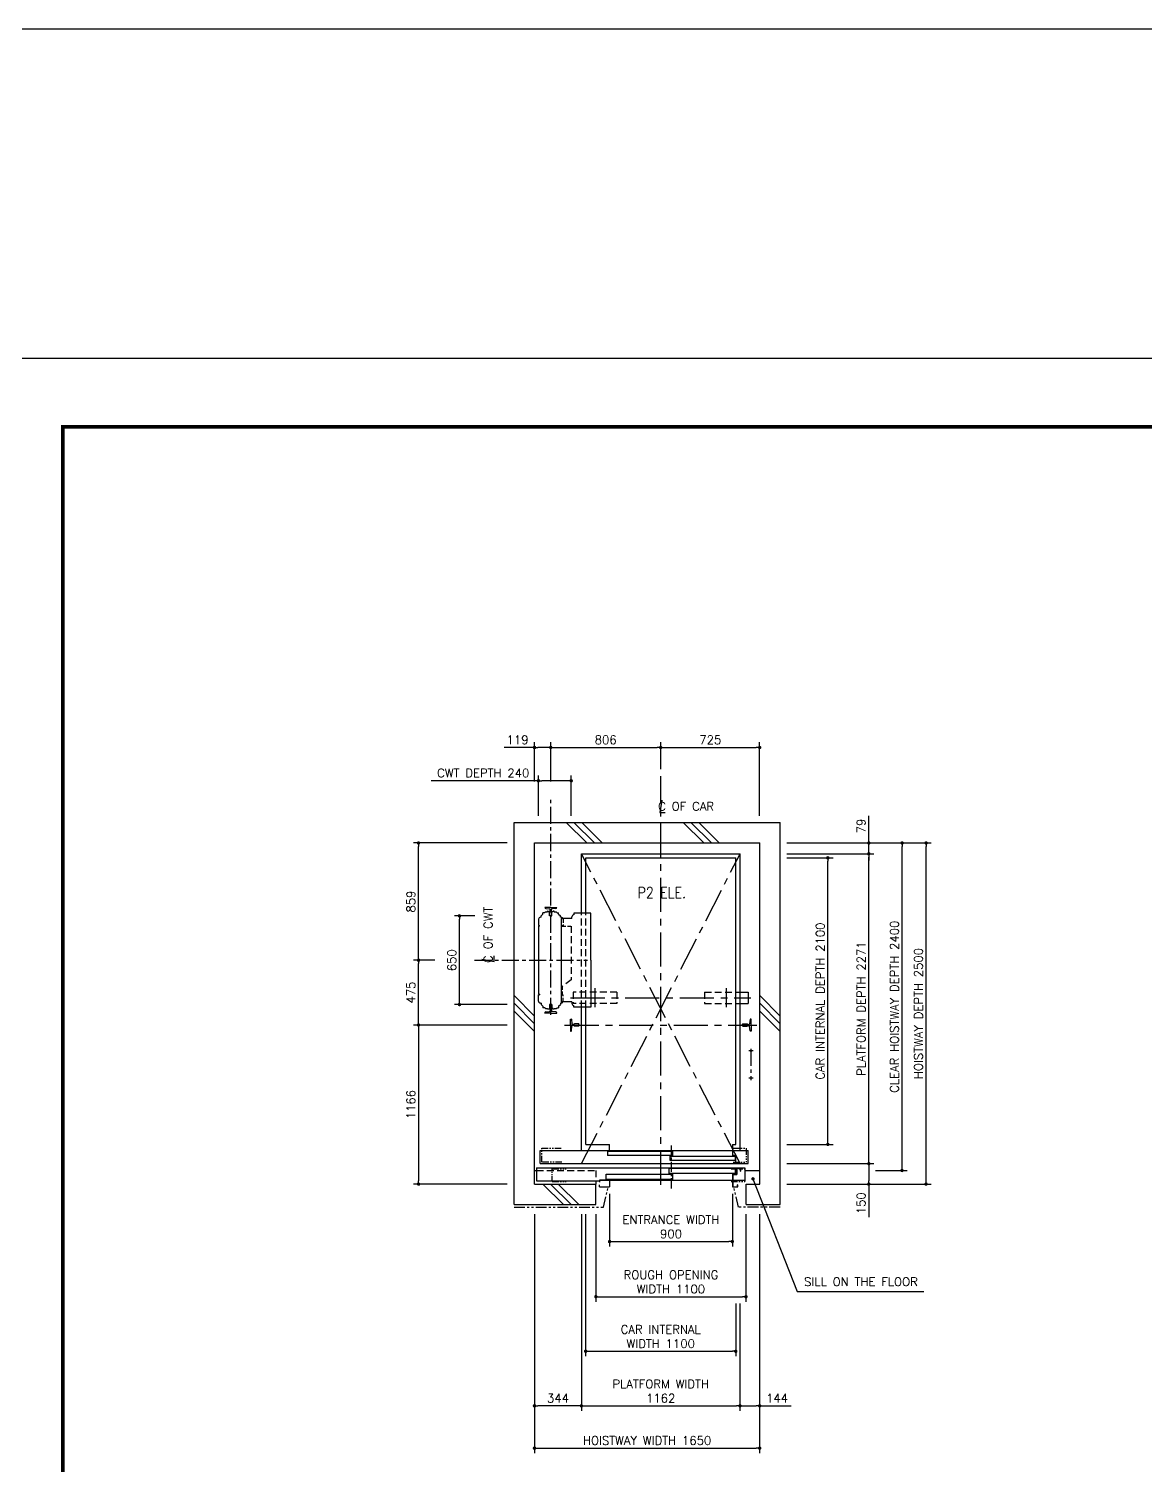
# Model space of a CAD drawing. Header units: millimetres. Extents: x -106996 to 276536, y -21995 to 37993.
# Drawn here: x -41750 to -33566, y 6890 to 17417 of the extents above; entities that cross this region are included whole.
import ezdxf

# ---------------------------------------------------------------- set-up
doc = ezdxf.new("R2010")
doc.units = ezdxf.units.MM
doc.header["$LTSCALE"] = 100
for name, pattern in [('CENTERX2', [4, 2.5, -0.5, 0.5, -0.5]), ('DASHED', [0.75, 0.5, -0.25]), ('PHANTOM2', [31.75, 15.875, -3.175, 3.175, -3.175, 3.175, -3.175])]:
    doc.linetypes.add(name, pattern=pattern)
doc.layers.get('0').update_dxf_attribs({"color": 3})
for name, color, linetype in [('BUILDING', 3, 'Continuous'), ('CAR', 6, 'Continuous'), ('CENTER-LINE', 7, 'CENTERX2'), ('CWT', 1, 'Continuous'), ('DIM', 2, 'Continuous'), ('DOOR', 7, 'Continuous'), ('FRAME', 5, 'Continuous'), ('OTHERS', 4, 'Continuous'), ('TEXT', 7, 'Continuous'), ('W-DASHED-LINE', 111, 'PHANTOM2')]:
    doc.layers.add(name, color=color, linetype=linetype)
doc.styles.add('F1', font='romant.shx', dxfattribs={"width": 0.85})
doc.styles.get("Standard").update_dxf_attribs({"font": 'romans.shx', "bigfont": 'bigfont.shx'})
doc.dimstyles.new('1-50IN', dxfattribs={"dimscale": 25, "dimtxt": 2.5, "dimasz": 1, "dimexe": 1.5, "dimexo": 2, "dimgap": 1, "dimtad": 3, "dimdsep": 46, "dimtxsty": 'Standard', "dimblk1": 'DOT', "dimblk2": 'DOT', "dimsah": 1, "dimcen": 0.09, "dimclrd": 256, "dimclre": 256, "dimclrt": 256, "dimadec": 0, "dimazin": 0, "dimtfac": 1, "dimtmove": 0, "dimatfit": 3, "dimldrblk": 'DOT', "dimfxl": 0, "dimtolj": 1, "dimtzin": 0, "dimarcsym": 0})

# ---------------------------------------------------------------- blocks, each defined once
blk = doc.blocks.new('DOOR_2S_JJ900W')
at = {"layer": 'CAR'}
for p, q in [((-900, -45), (-900, 0)), ((0, 0), (0, -45))]:
    blk.add_line(p, q, dxfattribs=at)
at = {"layer": 'CENTER-LINE', "ltscale": 0.3}
blk.add_line((-450, -7), (-450, -324), dxfattribs=at)
at = {"layer": 'DOOR'}
for p, q in [((-1410, -45), (115, -45)), ((-1410, -141), (-1410, -45)), ((-915, -49), (-440, -49)), ((-915, -49), (-915, -81)), ((-915, -49), (-915, -81)), ((-440, -81), (-915, -81)), ((-455, -85), (20, -85)), ((-455, -117), (-455, -85)), ((-440, -49), (-440, -81)), ((0, -45), (0, -81)), ((25, -81), (0, -81)), ((20, -85), (20, -117)), ((25, -141), (25, -81)), ((115, -141), (115, -45)), ((-1435, -171), (-1435, -267)), ((-1435, -171), (90, -171)), ((-1410, -141), (115, -141)), ((-465, -174), (-465, -214)), ((-465, -174), (20, -174)), ((20, -117), (-455, -117)), ((20, -174), (20, -214)), ((90, -171), (90, -262)), ((-1435, -267), (-975, -267)), ((-925, -218), (-440, -218)), ((-925, -258), (-925, -218)), ((-440, -258), (-925, -258)), ((-900, -262), (60, -262)), ((-900, -262), (90, -262)), ((20, -214), (-465, -214)), ((-440, -218), (-440, -258))]:
    blk.add_line(p, q, dxfattribs=at)
at = {"layer": 'OTHERS'}
for p, q in [((30, -171), (30, -218)), ((30, -171), (60, -171)), ((32, -173), (32, -220)), ((32, -173), (58, -173)), ((58, -173), (58, -196)), ((58, -196), (60, -196)), ((60, -171), (60, -196)), ((-975, -262), (-975, -277)), ((-900, -262), (-975, -262)), ((-975, -262), (-900, -262)), ((-973, -277), (-975, -277)), ((-975, -312), (-975, -297)), ((-973, -297), (-975, -297)), ((-975, -312), (-900, -312)), ((-975, -312), (-900, -312)), ((-973, -264), (-973, -277)), ((-902, -264), (-973, -264)), ((-973, -310), (-973, -297)), ((-973, -310), (-902, -310)), ((-902, -264), (-902, -310)), ((-900, -262), (-900, -312)), ((0, -218), (30, -218)), ((0, -218), (0, -312)), ((0, -312), (40, -312)), ((2, -220), (32, -220)), ((2, -220), (2, -310)), ((2, -310), (38, -310)), ((38, -310), (38, -297)), ((40, -297), (38, -297)), ((40, -312), (40, -297)), ((40, -312), (40, -310))]:
    blk.add_line(p, q, dxfattribs=at)
at = {"layer": 'W-DASHED-LINE', "ltscale": 0.03}
for p, q in [((-1397, -28), (-1249, -28)), ((-1397, -131), (-1397, -28)), ((5, -28), (102, -28)), ((102, -28), (102, -131)), ((-1249, -131), (-1397, -131)), ((-1320, -178), (-1219, -178)), ((-10, -178), (90, -178)), ((5, -131), (102, -131)), ((-1320, -273), (-1219, -273)), ((-10, -273), (90, -273))]:
    blk.add_line(p, q, dxfattribs=at)
at = {"layer": 'W-DASHED-LINE', "ltscale": 0.025}
for p, q in [((-1320, -273), (-1320, -178)), ((90, -178), (90, -273))]:
    blk.add_line(p, q, dxfattribs=at)
blk = doc.blocks.new('RAIL2')
at = {"layer": 'OTHERS'}
for p, q in [((-62, 0), (-62, 44)), ((-62, 44), (-56, 44)), ((-62, 0), (-62, -44)), ((-54, 43), (-51, 9)), ((-37, 4), (-46, 4)), ((-33, 8), (-37, 4)), ((-1, 8), (-33, 8)), ((-1, 8), (0, 7)), ((0, 0), (0, 7)), ((0, 0), (0, -7)), ((-62, -44), (-56, -44)), ((-54, -43), (-51, -9)), ((-37, -4), (-46, -4)), ((-33, -8), (-37, -4)), ((-1, -8), (-33, -8)), ((-1, -8), (0, -7))]:
    blk.add_line(p, q, dxfattribs=at)
for centre, radius, start, end in [((-56, 42), 2, 4.5177, 90), ((-46, 9), 5, 184.5177, 270), ((-56, -42), 2, 270, 355.4823), ((-46, -9), 5, 90, 175.4823)]:
    blk.add_arc(centre, radius, start, end, dxfattribs=at)
blk = doc.blocks.new('GOV')
at = {"layer": 'OTHERS', "linetype": 'CENTERX2', "ltscale": 0.5}
for p, q in [((15, 0), (-15, 0)), ((0, 15), (0, -215)), ((15, -200), (-15, -200))]:
    blk.add_line(p, q, dxfattribs=at)
for centre in [(0, 0), (0, -200)]:
    blk.add_circle(centre, 3, dxfattribs=at)
blk = doc.blocks.new('RS_L')
at = {"layer": 'OTHERS', "linetype": 'DASHED'}
for p, q in [((-160, 41.5), (-160, -41.5)), ((160, 41.5), (-160, 41.5)), ((160, 41.5), (160, -41.5)), ((160, -41.5), (-160, -41.5))]:
    blk.add_line(p, q, dxfattribs=at)
blk = doc.blocks.new('RS_R')
at = {"layer": 'OTHERS', "linetype": 'DASHED'}
for p, q in [((-160, 41.5), (-160, -41.5)), ((-160, 41.5), (100, 41.5)), ((-160, -41.5), (100, -41.5))]:
    blk.add_line(p, q, dxfattribs=at)
at = {"layer": 'OTHERS'}
for p, q in [((100, 41.5), (160, 41.5)), ((160, 41.5), (160, -41.5)), ((100, -41.5), (160, -41.5))]:
    blk.add_line(p, q, dxfattribs=at)
blk = doc.blocks.new('CWT_OUT_B')
at = {"layer": 'CWT', "color": 2, "linetype": 'Continuous'}
for p, q in [((155, 305), (155, 317.5)), ((292.7, 345), (170, 345)), ((170, 345), (170, 332.5)), ((292.7, 0), (292.7, 345)), ((76, 305), (76, -305)), ((155, 305), (76, 305)), ((292.7, 0), (292.7, -345)), ((155, -305), (76, -305)), ((155, -305), (155, -317.5)), ((170, -345), (170, -332.5)), ((292.7, -345), (170, -345))]:
    blk.add_line(p, q, dxfattribs=at)
for centre, start, end in [((170, 317.5), 90, 180), ((170, -317.5), 180, 270)]:
    blk.add_arc(centre, 15, start, end, dxfattribs=at)
blk = doc.blocks.new('CL_CAR')
at = {"layer": 'DIM'}
for p, q in [((8, 89), (-8, 0)), ((-8, 0), (32, 0))]:
    blk.add_line(p, q, dxfattribs=at)
at = {"layer": 'DIM', "insert": (-19, 13), "char_height": 62.5, "attachment_point": 7}
blk.add_mtext('C OF CAR', dxfattribs=at)
blk = doc.blocks.new('CL_CWT')
at = {"layer": 'DIM'}
for p, q in [((-89, 7), (0, -9)), ((0, -9), (0, 31))]:
    blk.add_line(p, q, dxfattribs=at)
at = {"layer": 'DIM', "insert": (-13, -20), "char_height": 62.5, "attachment_point": 7, "rotation": 90}
blk.add_mtext('C OF CWT', dxfattribs=at)
blk = doc.blocks.new('_DOT')
at = {"color": 0, "linetype": 'ByBlock'}
blk.add_line((-0.5, 0), (-1, 0), dxfattribs=at)
at = {"color": 0, "linetype": 'ByBlock', "const_width": 0.5}
blk.add_lwpolyline([(-0.25, 0, 1), (0.25, 0, 1)], format="xyb", close=True, dxfattribs=at)
blk = doc.blocks.new('*D74')
at = {"layer": 'DEFPOINTS', "color": 0, "transparency": 16777216}
for p in [(-37493, 8929), (-36593, 8929), (-36593, 8529)]:
    blk.add_point(p, dxfattribs=at)
at = {"layer": 'DIM', "lineweight": -2, "transparency": 16777216}
for p, q in [((-37493, 8879), (-37493, 8492)), ((-36593, 8879), (-36593, 8492)), ((-37468, 8529), (-36618, 8529))]:
    blk.add_line(p, q, dxfattribs=at)
at = {"layer": 'DIM', "lineweight": -2, "transparency": 16777216, "xscale": 25, "yscale": 25, "zscale": 25, "rotation": 180}
blk.add_blockref('_DOT', (-37493, 8529), dxfattribs=at)
at = {"layer": 'DIM', "lineweight": -2, "transparency": 16777216, "xscale": 25, "yscale": 25, "zscale": 25}
blk.add_blockref('_DOT', (-36593, 8529), dxfattribs=at)
at = {"layer": 'DIM', "transparency": 16777216, "insert": (-37043, 8637), "char_height": 62.5, "attachment_point": 5}
blk.add_mtext('\\A1;ENTRANCE WIDTH\\P900', dxfattribs=at)
blk = doc.blocks.new('*D75')
at = {"layer": 'DEFPOINTS', "color": 0, "transparency": 16777216}
for p in [(-37593, 8780), (-36493, 8780), (-36493, 8125)]:
    blk.add_point(p, dxfattribs=at)
at = {"layer": 'DIM', "lineweight": -2, "transparency": 16777216}
for p, q in [((-37593, 8730), (-37593, 8088)), ((-36493, 8730), (-36493, 8088)), ((-37568, 8125), (-36518, 8125))]:
    blk.add_line(p, q, dxfattribs=at)
at = {"layer": 'DIM', "lineweight": -2, "transparency": 16777216, "xscale": 25, "yscale": 25, "zscale": 25, "rotation": 180}
blk.add_blockref('_DOT', (-37593, 8125), dxfattribs=at)
at = {"layer": 'DIM', "lineweight": -2, "transparency": 16777216, "xscale": 25, "yscale": 25, "zscale": 25}
blk.add_blockref('_DOT', (-36493, 8125), dxfattribs=at)
at = {"layer": 'DIM', "transparency": 16777216, "insert": (-37043, 8233), "char_height": 62.5, "attachment_point": 5}
blk.add_mtext('\\A1;ROUGH OPENING\\PWIDTH 1100', dxfattribs=at)
blk = doc.blocks.new('*D76')
at = {"layer": 'DEFPOINTS', "color": 0, "transparency": 16777216}
for p in [(-37668, 8780), (-36568, 8125), (-36568, 7725)]:
    blk.add_point(p, dxfattribs=at)
at = {"layer": 'DIM', "lineweight": -2, "transparency": 16777216}
for p, q in [((-37668, 8730), (-37668, 7688)), ((-36568, 8075), (-36568, 7688)), ((-37643, 7725), (-36593, 7725))]:
    blk.add_line(p, q, dxfattribs=at)
at = {"layer": 'DIM', "lineweight": -2, "transparency": 16777216, "xscale": 25, "yscale": 25, "zscale": 25, "rotation": 180}
blk.add_blockref('_DOT', (-37668, 7725), dxfattribs=at)
at = {"layer": 'DIM', "lineweight": -2, "transparency": 16777216, "xscale": 25, "yscale": 25, "zscale": 25}
blk.add_blockref('_DOT', (-36568, 7725), dxfattribs=at)
at = {"layer": 'DIM', "transparency": 16777216, "insert": (-37118, 7833), "char_height": 62.5, "attachment_point": 5}
blk.add_mtext('\\A1;CAR INTERNAL\\PWIDTH 1100', dxfattribs=at)
blk = doc.blocks.new('*D77')
at = {"layer": 'DEFPOINTS', "color": 0, "transparency": 16777216}
for p in [(-37699, 8780), (-36537, 8125), (-36537, 7325)]:
    blk.add_point(p, dxfattribs=at)
at = {"layer": 'DIM', "lineweight": -2, "transparency": 16777216}
for p, q in [((-37699, 8730), (-37699, 7288)), ((-36537, 8075), (-36537, 7288)), ((-37674, 7325), (-36562, 7325))]:
    blk.add_line(p, q, dxfattribs=at)
at = {"layer": 'DIM', "lineweight": -2, "transparency": 16777216, "xscale": 25, "yscale": 25, "zscale": 25, "rotation": 180}
blk.add_blockref('_DOT', (-37699, 7325), dxfattribs=at)
at = {"layer": 'DIM', "lineweight": -2, "transparency": 16777216, "xscale": 25, "yscale": 25, "zscale": 25}
blk.add_blockref('_DOT', (-36537, 7325), dxfattribs=at)
at = {"layer": 'DIM', "transparency": 16777216, "insert": (-37118, 7433), "char_height": 62.5, "attachment_point": 5}
blk.add_mtext('\\A1;PLATFORM WIDTH\\P1162', dxfattribs=at)
blk = doc.blocks.new('*D78')
at = {"layer": 'DEFPOINTS', "color": 0, "transparency": 16777216}
for p in [(-38043, 8780), (-36393, 8780), (-36393, 7015)]:
    blk.add_point(p, dxfattribs=at)
at = {"layer": 'DIM', "lineweight": -2, "transparency": 16777216}
for p, q in [((-38043, 8730), (-38043, 6978)), ((-36393, 8730), (-36393, 6978)), ((-38018, 7015), (-36418, 7015))]:
    blk.add_line(p, q, dxfattribs=at)
at = {"layer": 'DIM', "lineweight": -2, "transparency": 16777216, "xscale": 25, "yscale": 25, "zscale": 25, "rotation": 180}
blk.add_blockref('_DOT', (-38043, 7015), dxfattribs=at)
at = {"layer": 'DIM', "lineweight": -2, "transparency": 16777216, "xscale": 25, "yscale": 25, "zscale": 25}
blk.add_blockref('_DOT', (-36393, 7015), dxfattribs=at)
at = {"layer": 'DIM', "transparency": 16777216, "insert": (-37218, 7071), "char_height": 62.5, "attachment_point": 5}
blk.add_mtext('\\A1;HOISTWAY WIDTH 1650', dxfattribs=at)
blk = doc.blocks.new('*D79')
at = {"layer": 'DEFPOINTS', "color": 0, "transparency": 16777216}
for p in [(-38043, 8780), (-37699, 8780), (-38043, 7325)]:
    blk.add_point(p, dxfattribs=at)
at = {"layer": 'DIM', "lineweight": -2, "transparency": 16777216}
for p, q in [((-38043, 8730), (-38043, 7288)), ((-37699, 8730), (-37699, 7288)), ((-37724, 7325), (-38018, 7325))]:
    blk.add_line(p, q, dxfattribs=at)
at = {"layer": 'DIM', "lineweight": -2, "transparency": 16777216, "xscale": 25, "yscale": 25, "zscale": 25, "rotation": 180}
blk.add_blockref('_DOT', (-38043, 7325), dxfattribs=at)
at = {"layer": 'DIM', "lineweight": -2, "transparency": 16777216, "xscale": 25, "yscale": 25, "zscale": 25}
blk.add_blockref('_DOT', (-37699, 7325), dxfattribs=at)
at = {"layer": 'DIM', "transparency": 16777216, "insert": (-37871, 7381), "char_height": 62.5, "attachment_point": 5}
blk.add_mtext('\\A1;344', dxfattribs=at)
blk = doc.blocks.new('*D80')
at = {"layer": 'DEFPOINTS', "color": 0, "transparency": 16777216}
for p in [(-36393, 8780), (-36537, 8125), (-36393, 7325)]:
    blk.add_point(p, dxfattribs=at)
at = {"layer": 'DIM', "lineweight": -2, "transparency": 16777216}
for p, q in [((-36393, 8730), (-36393, 7288)), ((-36537, 8075), (-36537, 7288)), ((-36512, 7325), (-36418, 7325)), ((-36393, 7325), (-36163, 7325))]:
    blk.add_line(p, q, dxfattribs=at)
at = {"layer": 'DIM', "lineweight": -2, "transparency": 16777216, "xscale": 25, "yscale": 25, "zscale": 25, "rotation": 180}
blk.add_blockref('_DOT', (-36537, 7325), dxfattribs=at)
at = {"layer": 'DIM', "lineweight": -2, "transparency": 16777216, "xscale": 25, "yscale": 25, "zscale": 25}
blk.add_blockref('_DOT', (-36393, 7325), dxfattribs=at)
at = {"layer": 'DIM', "transparency": 16777216, "insert": (-36265, 7381), "char_height": 62.5, "attachment_point": 5}
blk.add_mtext('\\A1;144', dxfattribs=at)
blk = doc.blocks.new('*D81')
at = {"layer": 'DEFPOINTS', "color": 0, "transparency": 16777216}
for p in [(-38193, 10116), (-38893, 8950), (-38193, 8950)]:
    blk.add_point(p, dxfattribs=at)
at = {"layer": 'DIM', "lineweight": -2, "transparency": 16777216}
for p, q in [((-38243, 10116), (-38930, 10116)), ((-38893, 10091), (-38893, 8975)), ((-38243, 8950), (-38930, 8950))]:
    blk.add_line(p, q, dxfattribs=at)
at = {"layer": 'DIM', "lineweight": -2, "transparency": 16777216, "xscale": 25, "yscale": 25, "zscale": 25}
for p, rotation in [((-38893, 10116), 90), ((-38893, 8950), 270)]:
    blk.add_blockref('_DOT', p, dxfattribs=dict(at, rotation=rotation))
at = {"layer": 'DIM', "transparency": 16777216, "insert": (-38949, 9533), "char_height": 62.5, "attachment_point": 5, "rotation": 90}
blk.add_mtext('\\A1;1166', dxfattribs=at)
blk = doc.blocks.new('*D82')
at = {"layer": 'DEFPOINTS', "color": 0, "transparency": 16777216}
for p in [(-38893, 10591), (-38723, 10591), (-38193, 10116)]:
    blk.add_point(p, dxfattribs=at)
at = {"layer": 'DIM', "lineweight": -2, "transparency": 16777216}
for p, q in [((-38773, 10591), (-38930, 10591)), ((-38893, 10141), (-38893, 10566)), ((-38243, 10116), (-38930, 10116))]:
    blk.add_line(p, q, dxfattribs=at)
at = {"layer": 'DIM', "lineweight": -2, "transparency": 16777216, "xscale": 25, "yscale": 25, "zscale": 25}
for p, rotation in [((-38893, 10591), 90), ((-38893, 10116), 270)]:
    blk.add_blockref('_DOT', p, dxfattribs=dict(at, rotation=rotation))
at = {"layer": 'DIM', "transparency": 16777216, "insert": (-38949, 10354), "char_height": 62.5, "attachment_point": 5, "rotation": 90}
blk.add_mtext('\\A1;475', dxfattribs=at)
blk = doc.blocks.new('*D83')
at = {"layer": 'DEFPOINTS', "color": 0, "transparency": 16777216}
for p in [(-38893, 11450), (-38193, 11450), (-38723, 10591)]:
    blk.add_point(p, dxfattribs=at)
at = {"layer": 'DIM', "lineweight": -2, "transparency": 16777216}
for p, q in [((-38243, 11450), (-38930, 11450)), ((-38893, 10616), (-38893, 11425)), ((-38773, 10591), (-38930, 10591))]:
    blk.add_line(p, q, dxfattribs=at)
at = {"layer": 'DIM', "lineweight": -2, "transparency": 16777216, "xscale": 25, "yscale": 25, "zscale": 25}
for p, rotation in [((-38893, 11450), 90), ((-38893, 10591), 270)]:
    blk.add_blockref('_DOT', p, dxfattribs=dict(at, rotation=rotation))
at = {"layer": 'DIM', "transparency": 16777216, "insert": (-38949, 11021), "char_height": 62.5, "attachment_point": 5, "rotation": 90}
blk.add_mtext('\\A1;859', dxfattribs=at)
blk = doc.blocks.new('*D84')
at = {"layer": 'DEFPOINTS', "color": 0, "transparency": 16777216}
for p in [(-38593, 10916), (-38430, 10916), (-38193, 10266)]:
    blk.add_point(p, dxfattribs=at)
at = {"layer": 'DIM', "lineweight": -2, "transparency": 16777216}
for p, q in [((-38480, 10916), (-38630, 10916)), ((-38593, 10291), (-38593, 10891)), ((-38243, 10266), (-38630, 10266))]:
    blk.add_line(p, q, dxfattribs=at)
at = {"layer": 'DIM', "lineweight": -2, "transparency": 16777216, "xscale": 25, "yscale": 25, "zscale": 25}
for p, rotation in [((-38593, 10916), 90), ((-38593, 10266), 270)]:
    blk.add_blockref('_DOT', p, dxfattribs=dict(at, rotation=rotation))
at = {"layer": 'DIM', "transparency": 16777216, "insert": (-38649, 10591), "char_height": 62.5, "attachment_point": 5, "rotation": 90}
blk.add_mtext('\\A1;650', dxfattribs=at)
blk = doc.blocks.new('*D85')
at = {"layer": 'DEFPOINTS', "color": 0, "transparency": 16777216}
for p in [(-38043, 12150), (-38043, 11850), (-37924, 11850)]:
    blk.add_point(p, dxfattribs=at)
at = {"layer": 'DIM', "lineweight": -2, "transparency": 16777216}
for p, q in [((-38043, 12150), (-38266, 12150)), ((-38043, 11900), (-38043, 12188)), ((-37949, 12150), (-38018, 12150)), ((-37924, 11900), (-37924, 12188))]:
    blk.add_line(p, q, dxfattribs=at)
at = {"layer": 'DIM', "lineweight": -2, "transparency": 16777216, "xscale": 25, "yscale": 25, "zscale": 25, "rotation": 180}
blk.add_blockref('_DOT', (-38043, 12150), dxfattribs=at)
at = {"layer": 'DIM', "lineweight": -2, "transparency": 16777216, "xscale": 25, "yscale": 25, "zscale": 25}
blk.add_blockref('_DOT', (-37924, 12150), dxfattribs=at)
at = {"layer": 'DIM', "transparency": 16777216, "insert": (-38167, 12206), "char_height": 62.5, "attachment_point": 5}
blk.add_mtext('\\A1;119', dxfattribs=at)
blk = doc.blocks.new('*D86')
at = {"layer": 'DEFPOINTS', "color": 0, "transparency": 16777216}
for p in [(-37118, 12150), (-37118, 11940), (-37924, 11850)]:
    blk.add_point(p, dxfattribs=at)
at = {"layer": 'DIM', "lineweight": -2, "transparency": 16777216}
for p, q in [((-37924, 11900), (-37924, 12188)), ((-37899, 12150), (-37143, 12150)), ((-37118, 11990), (-37118, 12188))]:
    blk.add_line(p, q, dxfattribs=at)
at = {"layer": 'DIM', "lineweight": -2, "transparency": 16777216, "xscale": 25, "yscale": 25, "zscale": 25, "rotation": 180}
blk.add_blockref('_DOT', (-37924, 12150), dxfattribs=at)
at = {"layer": 'DIM', "lineweight": -2, "transparency": 16777216, "xscale": 25, "yscale": 25, "zscale": 25}
blk.add_blockref('_DOT', (-37118, 12150), dxfattribs=at)
at = {"layer": 'DIM', "transparency": 16777216, "insert": (-37521, 12206), "char_height": 62.5, "attachment_point": 5}
blk.add_mtext('\\A1;806', dxfattribs=at)
blk = doc.blocks.new('*D87')
at = {"layer": 'DEFPOINTS', "color": 0, "transparency": 16777216}
for p in [(-36393, 12150), (-37118, 11940), (-36393, 11600)]:
    blk.add_point(p, dxfattribs=at)
at = {"layer": 'DIM', "lineweight": -2, "transparency": 16777216}
for p, q in [((-37118, 11990), (-37118, 12188)), ((-37093, 12150), (-36418, 12150)), ((-36393, 11650), (-36393, 12188))]:
    blk.add_line(p, q, dxfattribs=at)
at = {"layer": 'DIM', "lineweight": -2, "transparency": 16777216, "xscale": 25, "yscale": 25, "zscale": 25, "rotation": 180}
blk.add_blockref('_DOT', (-37118, 12150), dxfattribs=at)
at = {"layer": 'DIM', "lineweight": -2, "transparency": 16777216, "xscale": 25, "yscale": 25, "zscale": 25}
blk.add_blockref('_DOT', (-36393, 12150), dxfattribs=at)
at = {"layer": 'DIM', "transparency": 16777216, "insert": (-36755, 12206), "char_height": 62.5, "attachment_point": 5}
blk.add_mtext('\\A1;725', dxfattribs=at)
blk = doc.blocks.new('*D88')
at = {"layer": 'DEFPOINTS', "color": 0, "transparency": 16777216}
for p in [(-38014, 11906), (-38014, 11600), (-37774, 11600)]:
    blk.add_point(p, dxfattribs=at)
at = {"layer": 'DIM', "lineweight": -2, "transparency": 16777216}
for p, q in [((-38014, 11906), (-38800, 11906)), ((-38014, 11650), (-38014, 11944)), ((-37799, 11906), (-37989, 11906)), ((-37774, 11650), (-37774, 11944))]:
    blk.add_line(p, q, dxfattribs=at)
at = {"layer": 'DIM', "lineweight": -2, "transparency": 16777216, "xscale": 25, "yscale": 25, "zscale": 25, "rotation": 180}
blk.add_blockref('_DOT', (-38014, 11906), dxfattribs=at)
at = {"layer": 'DIM', "lineweight": -2, "transparency": 16777216, "xscale": 25, "yscale": 25, "zscale": 25}
blk.add_blockref('_DOT', (-37774, 11906), dxfattribs=at)
at = {"layer": 'DIM', "transparency": 16777216, "insert": (-38419, 11963), "char_height": 62.5, "attachment_point": 5}
blk.add_mtext('\\A1;CWT DEPTH 240', dxfattribs=at)
blk = doc.blocks.new('*D89')
at = {"layer": 'DEFPOINTS', "color": 0, "transparency": 16777216}
for p in [(-36243, 11341), (-35893, 11341), (-36243, 9241)]:
    blk.add_point(p, dxfattribs=at)
at = {"layer": 'DIM', "lineweight": -2, "transparency": 16777216}
for p, q in [((-36193, 11341), (-35855, 11341)), ((-35893, 9266), (-35893, 11316)), ((-36193, 9241), (-35855, 9241))]:
    blk.add_line(p, q, dxfattribs=at)
at = {"layer": 'DIM', "lineweight": -2, "transparency": 16777216, "xscale": 25, "yscale": 25, "zscale": 25}
for p, rotation in [((-35893, 11341), 90), ((-35893, 9241), 270)]:
    blk.add_blockref('_DOT', p, dxfattribs=dict(at, rotation=rotation))
at = {"layer": 'DIM', "transparency": 16777216, "insert": (-35949, 10291), "char_height": 62.5, "attachment_point": 5, "rotation": 90}
blk.add_mtext('\\A1;CAR INTERNAL DEPTH 2100', dxfattribs=at)
blk = doc.blocks.new('*D90')
at = {"layer": 'DEFPOINTS', "color": 0, "transparency": 16777216}
for p in [(-36243, 11371), (-35593, 11371), (-36243, 9100)]:
    blk.add_point(p, dxfattribs=at)
at = {"layer": 'DIM', "lineweight": -2, "transparency": 16777216}
for p, q in [((-36193, 11371), (-35555, 11371)), ((-35593, 9125), (-35593, 11346)), ((-36193, 9100), (-35555, 9100))]:
    blk.add_line(p, q, dxfattribs=at)
at = {"layer": 'DIM', "lineweight": -2, "transparency": 16777216, "xscale": 25, "yscale": 25, "zscale": 25}
for p, rotation in [((-35593, 11371), 90), ((-35593, 9100), 270)]:
    blk.add_blockref('_DOT', p, dxfattribs=dict(at, rotation=rotation))
at = {"layer": 'DIM', "transparency": 16777216, "insert": (-35649, 10236), "char_height": 62.5, "attachment_point": 5, "rotation": 90}
blk.add_mtext('\\A1;PLATFORM DEPTH 2271', dxfattribs=at)
blk = doc.blocks.new('*D91')
at = {"layer": 'DEFPOINTS', "color": 0, "transparency": 16777216}
for p in [(-36243, 11450), (-35173, 11450), (-36243, 8950)]:
    blk.add_point(p, dxfattribs=at)
at = {"layer": 'DIM', "lineweight": -2, "transparency": 16777216}
for p, q in [((-36193, 11450), (-35136, 11450)), ((-35173, 8975), (-35173, 11425)), ((-36193, 8950), (-35136, 8950))]:
    blk.add_line(p, q, dxfattribs=at)
at = {"layer": 'DIM', "lineweight": -2, "transparency": 16777216, "xscale": 25, "yscale": 25, "zscale": 25}
for p, rotation in [((-35173, 11450), 90), ((-35173, 8950), 270)]:
    blk.add_blockref('_DOT', p, dxfattribs=dict(at, rotation=rotation))
at = {"layer": 'DIM', "transparency": 16777216, "insert": (-35229, 10200), "char_height": 62.5, "attachment_point": 5, "rotation": 90}
blk.add_mtext('\\A1;HOISTWAY DEPTH 2500', dxfattribs=at)
blk = doc.blocks.new('*D92')
at = {"layer": 'DEFPOINTS', "color": 0, "transparency": 16777216}
for p in [(-36243, 9100), (-36243, 8950), (-35593, 8950)]:
    blk.add_point(p, dxfattribs=at)
at = {"layer": 'DIM', "lineweight": -2, "transparency": 16777216}
for p, q in [((-36193, 9100), (-35555, 9100)), ((-35593, 9075), (-35593, 8975)), ((-36193, 8950), (-35555, 8950)), ((-35593, 8950), (-35593, 8709))]:
    blk.add_line(p, q, dxfattribs=at)
at = {"layer": 'DIM', "lineweight": -2, "transparency": 16777216, "xscale": 25, "yscale": 25, "zscale": 25}
for p, rotation in [((-35593, 9100), 90), ((-35593, 8950), 270)]:
    blk.add_blockref('_DOT', p, dxfattribs=dict(at, rotation=rotation))
at = {"layer": 'DIM', "transparency": 16777216, "insert": (-35649, 8810), "char_height": 62.5, "attachment_point": 5, "rotation": 90}
blk.add_mtext('\\A1;150', dxfattribs=at)
blk = doc.blocks.new('*D93')
at = {"layer": 'DEFPOINTS', "color": 0, "transparency": 16777216}
for p in [(-36243, 11450), (-36243, 11371), (-35593, 11450)]:
    blk.add_point(p, dxfattribs=at)
at = {"layer": 'DIM', "lineweight": -2, "transparency": 16777216}
for p, q in [((-35593, 11475), (-35593, 11648)), ((-36193, 11450), (-35555, 11450)), ((-36193, 11371), (-35555, 11371)), ((-35593, 11371), (-35593, 11450)), ((-35593, 11346), (-35593, 11321))]:
    blk.add_line(p, q, dxfattribs=at)
at = {"layer": 'DIM', "lineweight": -2, "transparency": 16777216, "xscale": 25, "yscale": 25, "zscale": 25}
for p, rotation in [((-35593, 11450), 270), ((-35593, 11371), 90)]:
    blk.add_blockref('_DOT', p, dxfattribs=dict(at, rotation=rotation))
at = {"layer": 'DIM', "transparency": 16777216, "insert": (-35649, 11574), "char_height": 62.5, "attachment_point": 5, "rotation": 90}
blk.add_mtext('\\A1;79', dxfattribs=at)
blk = doc.blocks.new('*D106')
at = {"layer": 'DEFPOINTS', "color": 0, "transparency": 16777216}
for p in [(-36243, 11450), (-35349, 11450), (-35593, 9050)]:
    blk.add_point(p, dxfattribs=at)
at = {"layer": 'DIM', "lineweight": -2, "transparency": 16777216}
for p, q in [((-36193, 11450), (-35311, 11450)), ((-35349, 9075), (-35349, 11425)), ((-35543, 9050), (-35311, 9050))]:
    blk.add_line(p, q, dxfattribs=at)
at = {"layer": 'DIM', "lineweight": -2, "transparency": 16777216, "xscale": 25, "yscale": 25, "zscale": 25}
for p, rotation in [((-35349, 11450), 90), ((-35349, 9050), 270)]:
    blk.add_blockref('_DOT', p, dxfattribs=dict(at, rotation=rotation))
at = {"layer": 'DIM', "transparency": 16777216, "insert": (-35405, 10250), "char_height": 62.5, "attachment_point": 5, "rotation": 90}
blk.add_mtext('\\A1;{\\Fromans,bigfont|c162;CLEAR HOISTWAY DEPTH 2400}', dxfattribs=at)

msp = doc.modelspace()

# ---------------------------------------------------------------- linework, layer by layer
at = {"linetype": 'DASHED'}
for p, q in [((-38027.5000196, 9050.0000131), (-37592.5000196, 9050.0000131)), ((-37592.5000196, 9050.0000131), (-37592.5000196, 8950.0000131))]:
    msp.add_line(p, q, dxfattribs=at)
at = {"color": 1}
msp.add_lwpolyline([(-96046.149708, 17417.2504019), (276536.0041229, 17417.2504019), (276536.0041229, -21995.3976347), (-96046.149708, -21995.3976347)], close=True, dxfattribs=at)
at = {"layer": 'BUILDING'}
for p, q in [((-38192.5000196, 11600.0000131), (-36242.5000196, 11600.0000131)), ((-38192.5000196, 8800.0000131), (-38192.5000196, 11600.0000131)), ((-37660.3200196, 11450.0000131), (-37810.3200196, 11600.0000131)), ((-37603.7500196, 11450.0000131), (-37753.7500196, 11600.0000131)), ((-37547.1800196, 11450.0000131), (-37697.1800196, 11600.0000131)), ((-36802.8200196, 11450.0000131), (-36952.8200196, 11600.0000131)), ((-36746.2500196, 11450.0000131), (-36896.2500196, 11600.0000131)), ((-36689.6800196, 11450.0000131), (-36839.6800196, 11600.0000131)), ((-36242.5000196, 8800.0000131), (-36242.5000196, 11600.0000131)), ((-38042.5000196, 11450.0000131), (-36392.5000196, 11450.0000131)), ((-38042.5000196, 8950.0000131), (-38042.5000196, 11450.0000131)), ((-36392.5000196, 8950.0000131), (-36392.5000196, 11450.0000131)), ((-38192.5000196, 10331.5700131), (-38042.5000196, 10181.5700131)), ((-36392.5000196, 10331.5700131), (-36242.5000196, 10181.5700131)), ((-38192.5000196, 10275.0000131), (-38042.5000196, 10125.0000131)), ((-38192.5000196, 10218.4300131), (-38042.5000196, 10068.4300131)), ((-36392.5000196, 10275.0000131), (-36242.5000196, 10125.0000131)), ((-36392.5000196, 10218.4300131), (-36242.5000196, 10068.4300131)), ((-38042.5000196, 9050.0000131), (-38027.5000196, 9050.0000131)), ((-38042.5000196, 8950.0000131), (-37592.5000196, 8950.0000131)), ((-37831.5700196, 8800.0000131), (-37981.5700196, 8950.0000131)), ((-37775.0000196, 8800.0000131), (-37925.0000196, 8950.0000131)), ((-37718.4300196, 8800.0000131), (-37868.4300196, 8950.0000131)), ((-37592.5000196, 8800.0000131), (-37592.5000196, 8950.0000131)), ((-36502.5000196, 9050.0000131), (-36392.5000196, 9050.0000131)), ((-36492.5000196, 8950.0000131), (-36392.5000196, 8950.0000131)), ((-36492.5000196, 8800.0000131), (-36492.5000196, 8950.0000131)), ((-38192.5000196, 8800.0000131), (-37592.5000196, 8800.0000131)), ((-36492.5000196, 8800.0000131), (-36242.5000196, 8800.0000131))]:
    msp.add_line(p, q, dxfattribs=at)
at = {"layer": 'CAR'}
for p, q in [((-37698.5000196, 11371.0000131), (-36536.5000196, 11371.0000131)), ((-37698.5000196, 10936.0000131), (-37698.5000196, 11371.0000131)), ((-36536.5000196, 9196.0000131), (-36536.5000196, 11371.0000131)), ((-37667.5000196, 11341.0000131), (-36567.5000196, 11341.0000131)), ((-37667.5000196, 10936.0000131), (-37667.5000196, 11341.0000131)), ((-36567.5000196, 9241.0000131), (-36567.5000196, 11341.0000131)), ((-37698.5000196, 9196.0000131), (-37698.5000196, 10246.0000131)), ((-37667.5000196, 9241.0000131), (-37667.5000196, 10246.0000131)), ((-37667.5000196, 9241.0000131), (-37492.5000196, 9241.0000131)), ((-36592.5000196, 9241.0000131), (-36567.5000196, 9241.0000131))]:
    msp.add_line(p, q, dxfattribs=at)
at = {"layer": 'CAR', "linetype": 'DASHED'}
for p, q in [((-37698.5000196, 10246.0000131), (-37698.5000196, 10936.0000131)), ((-37667.5000196, 10246.0000131), (-37667.5000196, 10936.0000131))]:
    msp.add_line(p, q, dxfattribs=at)
at = {"layer": 'CENTER-LINE'}
for p, q in [((-37117.5000196, 8945.1828131), (-37117.5000196, 11939.5000131)), ((-37698.5000196, 9100.0000131), (-36536.5000196, 11371.0000131)), ((-36536.5000196, 9100.0000131), (-37698.5000196, 11371.0000131)), ((-37598.5000196, 10246.0000131), (-37598.5000196, 10386.0000131)), ((-36636.5000196, 10246.0000131), (-36636.5000196, 10386.0000131)), ((-37778.5000196, 10316.0000131), (-36456.5000196, 10316.0000131)), ((-37822.5000196, 10116.0000131), (-36412.5000196, 10116.0000131))]:
    msp.add_line(p, q, dxfattribs=at)
at = {"layer": 'CENTER-LINE', "ltscale": 0.5}
for p, q in [((-37923.5000196, 10191.0000131), (-37923.5000196, 11786.8000131)), ((-38482.5000196, 10591.0000131), (-37653.5000196, 10591.0000131))]:
    msp.add_line(p, q, dxfattribs=at)
at = {"layer": 'CWT'}
for p, q in [((-37948.0000196, 10946.0000131), (-37948.0000196, 10951.0000131)), ((-37942.0000196, 10951.0000131), (-37948.0000196, 10951.0000131)), ((-37942.0000196, 10948.0000131), (-37942.0000196, 10951.0000131)), ((-37905.0000196, 10945.0000131), (-37905.0000196, 10950.0000131)), ((-37899.0000196, 10950.0000131), (-37905.0000196, 10950.0000131)), ((-37899.0000196, 10946.0000131), (-37899.0000196, 10950.0000131)), ((-38013.5000196, 10891.0000131), (-38013.5000196, 10846.0000131)), ((-38013.5000196, 10846.0000131), (-38007.5000196, 10846.0000131)), ((-38007.5000196, 10841.0000131), (-38007.5000196, 10846.0000131)), ((-37993.5000196, 10906.0000131), (-37998.5000196, 10906.0000131)), ((-37981.0000196, 10928.5000131), (-37993.5000196, 10916.0000131)), ((-37993.5000196, 10906.0000131), (-37993.5000196, 10916.0000131)), ((-37970.5000196, 10939.0000131), (-37981.0000196, 10939.0000131)), ((-37981.0000196, 10928.5000131), (-37981.0000196, 10939.0000131)), ((-37963.5000196, 10946.0000131), (-37970.5000196, 10939.0000131)), ((-37963.5000196, 10946.0000131), (-37948.0000196, 10946.0000131)), ((-37942.0000196, 10948.0000131), (-37932.0000196, 10948.0000131)), ((-37932.0000196, 10915.0000131), (-37932.0000196, 10948.0000131)), ((-37915.0000196, 10915.0000131), (-37932.0000196, 10915.0000131)), ((-37915.0000196, 10915.0000131), (-37915.0000196, 10945.0000131)), ((-37908.5600196, 10945.0000131), (-37915.0000196, 10945.0000131)), ((-37905.0000196, 10945.0000131), (-37908.5600196, 10945.0000131)), ((-37899.0000196, 10946.0000131), (-37883.5000196, 10946.0000131)), ((-37883.5000196, 10946.0000131), (-37876.5000196, 10939.0000131)), ((-37876.5000196, 10939.0000131), (-37866.0000196, 10939.0000131)), ((-37866.0000196, 10928.5000131), (-37866.0000196, 10939.0000131)), ((-37866.0000196, 10928.5000131), (-37853.5000196, 10916.0000131)), ((-37853.5000196, 10906.0000131), (-37853.5000196, 10916.0000131)), ((-37848.5000196, 10906.0000131), (-37853.5000196, 10906.0000131)), ((-38007.5000196, 10841.0000131), (-38013.5000196, 10841.0000131)), ((-38007.5000196, 10341.0000131), (-38013.5000196, 10341.0000131)), ((-38013.5000196, 10336.0000131), (-38007.5000196, 10336.0000131)), ((-38013.5000196, 10291.0000131), (-38013.5000196, 10336.0000131)), ((-38007.5000196, 10341.0000131), (-38007.5000196, 10336.0000131)), ((-37993.5000196, 10276.0000131), (-37998.5000196, 10276.0000131)), ((-37993.5000196, 10276.0000131), (-37993.5000196, 10266.0000131)), ((-37981.0000196, 10253.5000131), (-37993.5000196, 10266.0000131)), ((-37981.0000196, 10253.5000131), (-37981.0000196, 10243.0000131)), ((-37970.5000196, 10243.0000131), (-37981.0000196, 10243.0000131)), ((-37963.5000196, 10236.0000131), (-37970.5000196, 10243.0000131)), ((-37963.5000196, 10236.0000131), (-37948.0000196, 10236.0000131)), ((-37948.0000196, 10236.0000131), (-37948.0000196, 10231.0000131)), ((-37942.0000196, 10231.0000131), (-37948.0000196, 10231.0000131)), ((-37942.0000196, 10234.0000131), (-37942.0000196, 10231.0000131)), ((-37942.0000196, 10234.0000131), (-37932.0000196, 10234.0000131)), ((-37932.0000196, 10267.0000131), (-37932.0000196, 10234.0000131)), ((-37915.0000196, 10267.0000131), (-37932.0000196, 10267.0000131)), ((-37915.0000196, 10267.0000131), (-37915.0000196, 10237.0000131)), ((-37908.5600196, 10237.0000131), (-37915.0000196, 10237.0000131)), ((-37905.0000196, 10237.0000131), (-37908.5600196, 10237.0000131)), ((-37905.0000196, 10237.0000131), (-37905.0000196, 10232.0000131)), ((-37899.0000196, 10232.0000131), (-37905.0000196, 10232.0000131)), ((-37899.0000196, 10236.0000131), (-37883.5000196, 10236.0000131)), ((-37899.0000196, 10236.0000131), (-37899.0000196, 10232.0000131)), ((-37883.5000196, 10236.0000131), (-37876.5000196, 10243.0000131)), ((-37876.5000196, 10243.0000131), (-37866.0000196, 10243.0000131)), ((-37866.0000196, 10253.5000131), (-37853.5000196, 10266.0000131)), ((-37866.0000196, 10253.5000131), (-37866.0000196, 10243.0000131)), ((-37848.5000196, 10276.0000131), (-37853.5000196, 10276.0000131)), ((-37853.5000196, 10276.0000131), (-37853.5000196, 10266.0000131))]:
    msp.add_line(p, q, dxfattribs=at)
at = {"layer": 'CWT', "linetype": 'DASHED', "ltscale": 0.5}
for p, q in [((-37839.5000196, 10846.0000131), (-37833.5000196, 10846.0000131)), ((-37839.5000196, 10846.0000131), (-37839.5000196, 10841.0000131)), ((-37833.5000196, 10891.0000131), (-37833.5000196, 10846.0000131)), ((-37839.500038, 10841.0000199), (-37773.500038, 10841.0000199)), ((-37839.5000196, 10398.857156), (-37839.5000196, 10336.0000131)), ((-37839.5000196, 10336.0000131), (-37833.5000196, 10336.0000131)), ((-37833.5000196, 10291.0000131), (-37833.5000196, 10336.0000131))]:
    msp.add_line(p, q, dxfattribs=at)
at = {"layer": 'CWT', "ltscale": 2}
for p, q in [((-38013.5000196, 10841.0000131), (-38013.5000196, 10341.0000131)), ((-38007.5000196, 10841.0000131), (-38013.5000196, 10841.0000131)), ((-38007.5000196, 10341.0000131), (-38013.5000196, 10341.0000131))]:
    msp.add_line(p, q, dxfattribs=at)
at = {"layer": 'CWT', "linetype": 'DASHED'}
for p, q in [((-37773.5000196, 10841.0000131), (-37773.5000196, 10446.0000131)), ((-37773.5000196, 10446.0000131), (-37839.5000196, 10398.857156))]:
    msp.add_line(p, q, dxfattribs=at)
at = {"layer": 'CWT'}
for centre, start, end in [((-37998.5000196, 10891.0000131), 90, 180), ((-37848.5000196, 10891.0000131), 0, 90), ((-37998.5000196, 10291.0000131), 180, 199.4712206344), ((-37998.5000196, 10291.0000131), 199.4712206344, 270), ((-37848.5000196, 10291.0000131), 270, 340.5287793656), ((-37848.5000196, 10291.0000131), 340.5287793656, 0)]:
    msp.add_arc(centre, 15, start, end, dxfattribs=at)
at = {"layer": 'DEFPOINTS'}
msp.add_lwpolyline([(-42000.0000196, 0.0000131), (-21000.0000196, 0.0000131), (-21000.0000196, 15000.0000131), (-42000.0000196, 15000.0000131)], close=True, dxfattribs=at)
at = {"layer": 'FRAME', "const_width": 25}
msp.add_lwpolyline([(-41500.0000196, 500.0000131), (-21500.0000196, 500.0000131), (-21500.0000196, 14500.0000131), (-41500.0000196, 14500.0000131)], close=True, dxfattribs=at)
at = {"layer": 'OTHERS'}
for p, q in [((-37923.5000196, 10978.0000131), (-37968.0000196, 10978.0000131)), ((-37968.0000196, 10978.0000131), (-37968.0000196, 10977.4928473)), ((-37960.6301545, 10969.5177028), (-37932.1061853, 10967.2639571)), ((-37931.4400196, 10949.4000131), (-37927.5000196, 10953.3400131)), ((-37931.4400196, 10917.0000131), (-37931.4400196, 10949.4000131)), ((-37927.5000196, 10953.3400131), (-37927.5000196, 10962.2794918)), ((-37923.5000196, 10978.0000131), (-37879.0000196, 10978.0000131)), ((-37919.5000196, 10953.3400131), (-37919.5000196, 10962.2794918)), ((-37915.5600196, 10949.4000131), (-37919.5000196, 10953.3400131)), ((-37915.5600196, 10917.0000131), (-37915.5600196, 10949.4000131)), ((-37886.3698847, 10969.5177028), (-37914.8938539, 10967.2639571)), ((-37879.0000196, 10978.0000131), (-37879.0000196, 10977.4928473)), ((-37931.4400196, 10917.0000131), (-37930.4400196, 10916.0000131)), ((-37923.5000196, 10916.0000131), (-37930.4400196, 10916.0000131)), ((-37923.5000196, 10916.0000131), (-37916.5600196, 10916.0000131)), ((-37915.5600196, 10917.0000131), (-37916.5600196, 10916.0000131)), ((-37960.6301545, 10212.4823235), (-37932.1061853, 10214.7360692)), ((-37931.4400196, 10265.0000131), (-37930.4400196, 10266.0000131)), ((-37931.4400196, 10265.0000131), (-37931.4400196, 10232.6000131)), ((-37931.4400196, 10232.6000131), (-37927.5000196, 10228.6600131)), ((-37923.5000196, 10266.0000131), (-37930.4400196, 10266.0000131)), ((-37927.5000196, 10228.6600131), (-37927.5000196, 10219.7205345)), ((-37923.5000196, 10266.0000131), (-37916.5600196, 10266.0000131)), ((-37915.5600196, 10232.6000131), (-37919.5000196, 10228.6600131)), ((-37919.5000196, 10228.6600131), (-37919.5000196, 10219.7205345)), ((-37915.5600196, 10265.0000131), (-37916.5600196, 10266.0000131)), ((-37915.5600196, 10265.0000131), (-37915.5600196, 10232.6000131)), ((-37886.3698847, 10212.4823235), (-37914.8938539, 10214.7360692)), ((-37968.0000196, 10204.0000131), (-37968.0000196, 10204.5071789)), ((-37923.5000196, 10204.0000131), (-37968.0000196, 10204.0000131)), ((-37923.5000196, 10204.0000131), (-37879.0000196, 10204.0000131)), ((-37879.0000196, 10204.0000131), (-37879.0000196, 10204.5071789))]:
    msp.add_line(p, q, dxfattribs=at)
for centre, radius, start, end in [((-37960.0000196, 10977.4928473), 8, 180, 265.4823116981), ((-37932.5000196, 10962.2794918), 5, 0, 85.4823116981), ((-37914.5000196, 10962.2794918), 5, 94.5176883019, 180), ((-37887.0000196, 10977.4928473), 8, 274.5176883015, 0), ((-37960.0000196, 10204.5071789), 8, 94.5176883019, 180), ((-37932.5000196, 10219.7205345), 5, 274.5176883015, 0), ((-37914.5000196, 10219.7205345), 5, 180, 265.4823116981), ((-37887.0000196, 10204.5071789), 8, 0, 85.4823116981)]:
    msp.add_arc(centre, radius, start, end, dxfattribs=at)
at = {"layer": 'W-DASHED-LINE', "ltscale": 0.05}
for p, q in [((-37537.5000196, 8780.0000131), (-37502.5000196, 8929.0000131)), ((-36547.5000196, 8780.0000131), (-36582.5000196, 8929.0000131)), ((-38192.5000196, 8780.0000131), (-37537.5000196, 8780.0000131)), ((-36242.5000196, 8780.0000131), (-36547.5000196, 8780.0000131))]:
    msp.add_line(p, q, dxfattribs=at)

# ---------------------------------------------------------------- block references
at = {"layer": 'CWT'}
msp.add_blockref('CWT_OUT_B', (-37923.5000196, 10591.0000131), dxfattribs=at)
at = {"layer": 'DIM'}
for name, p in [('CL_CAR', (-37117.5000196, 11674.5000131)), ('CL_CWT', (-38338.9000196, 10591.0000131))]:
    msp.add_blockref(name, p, dxfattribs=at)
at = {"layer": 'DOOR'}
msp.add_blockref('DOOR_2S_JJ900W', (-36592.5000196, 9241.0000131), dxfattribs=at)
at = {"layer": 'OTHERS'}
for name, p in [('RS_L', (-37598.5000196, 10316.0000131)), ('RS_R', (-36636.5000196, 10316.0000131)), ('RAIL2', (-37717.5000196, 10116.0000131)), ('GOV', (-36456.5000196, 9926.0000131))]:
    msp.add_blockref(name, p, dxfattribs=at)
at = {"layer": 'OTHERS', "rotation": 180}
msp.add_blockref('RAIL2', (-36517.5000196, 10116.0000131), dxfattribs=at)

# ---------------------------------------------------------------- texts
at = {"layer": 'DIM', "insert": (-36066.6240627, 8234.6277075), "char_height": 62.5, "attachment_point": 4}
msp.add_mtext('SILL {\\Fromans,bigfont|c162;ON THE FLOOR}', dxfattribs=at)
at = {"layer": 'TEXT', "color": 4, "insert": (-37287.917924, 11126.0296389), "char_height": 80, "width": 956.668701908, "attachment_point": 1, "style": 'F1'}
msp.add_mtext('P2 ELE.', dxfattribs=at)

# ---------------------------------------------------------------- dimensions: what is measured, and where the dimension line sits
at = {"layer": 'DIM'}
for base, p1, p2, picture, middle in [((-38042.5000196, 12150.0000131), (-37923.5000196, 11850.0000131), (-38042.5000196, 11850.0000131), '*D85', (-38166.9047815, 12206.2500131)), ((-37117.5000196, 12150.0000131), (-37923.5000196, 11850.0000131), (-37117.5000196, 11939.5000131), '*D86', (-37520.5000196, 12206.2500131)), ((-36392.5000196, 12150.0000131), (-37117.5000196, 11939.5000131), (-36392.5000196, 11600.0000131), '*D87', (-36755.0000196, 12206.2500131)), ((-38042.5000196, 7325.0000131), (-37698.5000196, 8780.0000131), (-38042.5000196, 8780.0000131), '*D79', (-37870.5000196, 7381.2500131)), ((-36392.5000196, 7325.0000131), (-36536.5000196, 8125.0000131), (-36392.5000196, 8780.0000131), '*D80', (-36265.1190672, 7381.2500131))]:
    dim = msp.add_linear_dim(base=base, p1=p1, p2=p2, dimstyle='1-50IN', override={"dimpost": '\\X'}, dxfattribs=at)
    dim.commit()
    dim.dimension.update_dxf_attribs({"geometry": picture, "text_midpoint": middle})
dim = msp.add_linear_dim(base=(-38013.5000196, 11906.2500131), p1=(-37773.5000196, 11600.0000131), p2=(-38013.5000196, 11600.0000131), text='CWT DEPTH <>', dimstyle='1-50IN', override={"dimpost": '\\X'}, dxfattribs=at)
dim.commit()
dim.dimension.update_dxf_attribs({"geometry": '*D88', "text_midpoint": (-38419.4524006, 11906.2500131), "dimtype": 160})
for base, p1, p2, picture, middle in [((-35592.5000196, 11450.0000131), (-36242.5000196, 11371.0000131), (-36242.5000196, 11450.0000131), '*D93', (-35592.5000196, 11574.107156)), ((-38892.5000196, 11450.0000131), (-38722.5000196, 10591.0000131), (-38192.5000196, 11450.0000131), '*D83', (-38892.5000196, 11020.5000131)), ((-38592.5000196, 10916.0000131), (-38192.5000196, 10266.0000131), (-38429.5000196, 10916.0000131), '*D84', (-38592.5000196, 10591.0000131)), ((-38892.5000196, 10591.0000131), (-38192.5000196, 10116.0000131), (-38722.5000196, 10591.0000131), '*D82', (-38892.5000196, 10353.5000131)), ((-38892.5000196, 8950.0000131), (-38192.5000196, 10116.0000131), (-38192.5000196, 8950.0000131), '*D81', (-38892.5000196, 9533.0000131)), ((-35592.5000196, 8950.0000131), (-36242.5000196, 9100.0000131), (-36242.5000196, 8950.0000131), '*D92', (-35592.5000196, 8809.5000131))]:
    dim = msp.add_linear_dim(base=base, p1=p1, p2=p2, angle=90, dimstyle='1-50IN', override={"dimpost": '\\X'}, dxfattribs=at)
    dim.commit()
    dim.dimension.update_dxf_attribs({"geometry": picture, "text_midpoint": middle, "dimtype": 160})
for base, p1, p2, text, picture, middle in [((-35173.2486729, 11450.0000131), (-36242.5000196, 8950.0000131), (-36242.5000196, 11450.0000131), 'HOISTWAY DEPTH <>', '*D91', (-35173.2486729, 10200.0000131)), ((-35592.5000196, 11371.0000131), (-36242.5000196, 9100.0000131), (-36242.5000196, 11371.0000131), 'PLATFORM DEPTH <>', '*D90', (-35592.5000196, 10235.5000131)), ((-35892.5000196, 11341.0000131), (-36242.5000196, 9241.0000131), (-36242.5000196, 11341.0000131), 'CAR INTERNAL DEPTH <>', '*D89', (-35892.5000196, 10291.0000131))]:
    dim = msp.add_linear_dim(base=base, p1=p1, p2=p2, angle=90, text=text, dimstyle='1-50IN', override={"dimpost": '\\X'}, dxfattribs=at)
    dim.commit()
    dim.dimension.update_dxf_attribs({"geometry": picture, "text_midpoint": middle, "dimtype": 160})
dim = msp.add_linear_dim(base=(-35348.7500196, 11450.0000131), p1=(-35592.5000196, 9050.0000131), p2=(-36242.5000196, 11450.0000131), angle=90, text='{\\Fromans,bigfont|c162;CLEAR HOISTWAY DEPTH <>}', dimstyle='1-50IN', override={"dimpost": '\\X'}, dxfattribs=at)
dim.commit()
dim.dimension.update_dxf_attribs({"geometry": '*D106', "text_midpoint": (-35405.0000196, 10250.0000131)})
for base, p1, p2, text, picture, middle in [((-36592.5000196, 8529.0000131), (-37492.5000196, 8929.0000131), (-36592.5000196, 8929.0000131), 'ENTRANCE WIDTH\\P<>', '*D74', (-37042.5000196, 8637.3333465)), ((-36392.5000196, 7015.0000131), (-38042.5000196, 8780.0000131), (-36392.5000196, 8780.0000131), 'HOISTWAY WIDTH <>', '*D78', (-37217.5000196, 7071.2500131)), ((-36536.5000196, 7325.0000131), (-37698.5000196, 8780.0000131), (-36536.5000196, 8125.0000131), 'PLATFORM WIDTH\\P<>', '*D77', (-37117.5000196, 7433.3333465)), ((-36567.5000196, 7725.0000131), (-37667.5000196, 8780.0000131), (-36567.5000196, 8125.0000131), 'CAR INTERNAL\\PWIDTH <>', '*D76', (-37117.5000196, 7833.3333465)), ((-36492.5000196, 8125.0000131), (-37592.5000196, 8780.0000131), (-36492.5000196, 8780.0000131), 'ROUGH OPENING\\PWIDTH <>', '*D75', (-37042.5000196, 8233.3333465))]:
    dim = msp.add_linear_dim(base=base, p1=p1, p2=p2, text=text, dimstyle='1-50IN', override={"dimpost": '\\X'}, dxfattribs=at)
    dim.commit()
    dim.dimension.update_dxf_attribs({"geometry": picture, "text_midpoint": middle})

# ---------------------------------------------------------------- leaders
at = {"layer": 'DIM', "annotation_type": 0, "has_hookline": 1, "hookline_direction": 0, "text_width": 877.3809524}
msp.add_leader([(-36441.6240627, 8988.5136561), (-36116.6240627, 8163.8871657), (-36091.6240627, 8163.8871657)], dimstyle='1-50IN', override={"dimgap": 1, "dimtad": 3}, dxfattribs=at)

doc.saveas('drawing.dxf')
